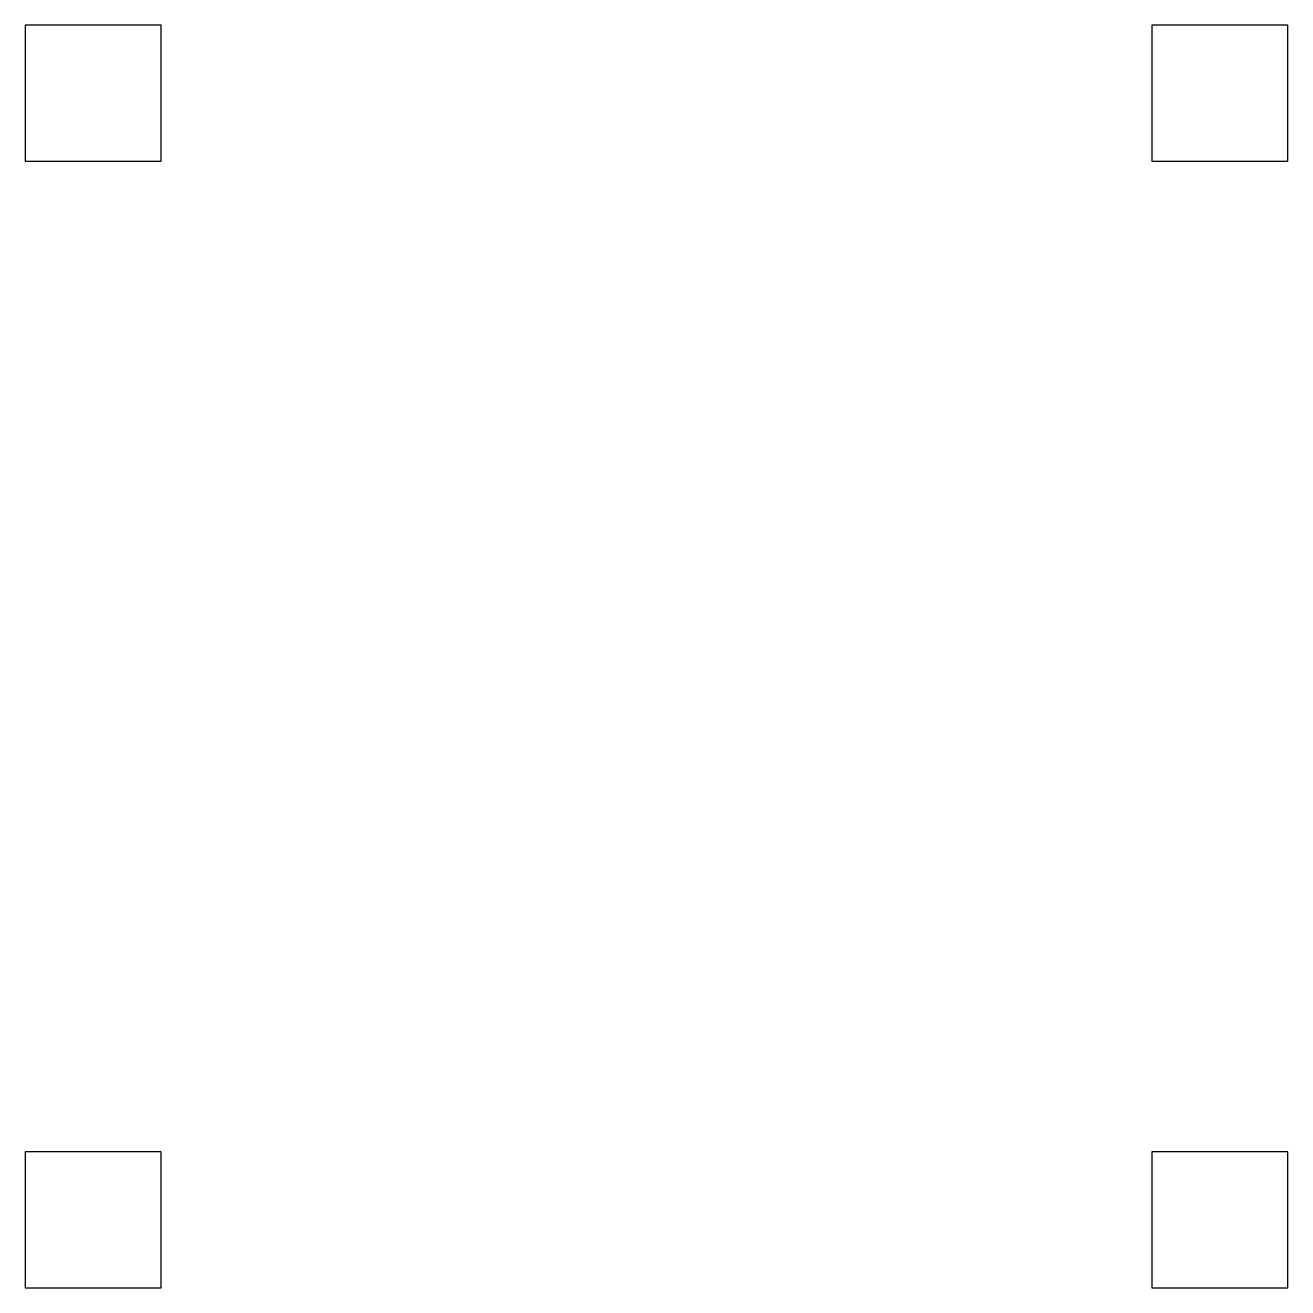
# Model space of a CAD drawing. Extents: x -2.32 to 2.32, y -1.06 to 3.58.
import ezdxf

# ---------------------------------------------------------------- set-up
doc = ezdxf.new("R2010")
doc.units = 0
doc.layers.get('0').update_dxf_attribs({"linetype": 'CONTINUOUS'})

msp = doc.modelspace()

# ---------------------------------------------------------------- linework, layer by layer
at = {"color": 7}
for points in [[(-1.824424, 3.584342), (-2.324264, 3.584342), (-2.324264, 3.084502), (-1.824424, 3.084502)], [(2.324264, 3.584342), (1.824424, 3.584342), (1.824424, 3.084502), (2.324264, 3.084502)], [(-1.824424, -0.564346), (-2.324264, -0.564346), (-2.324264, -1.064186), (-1.824424, -1.064186)], [(2.324264, -0.564346), (1.824424, -0.564346), (1.824424, -1.064186), (2.324264, -1.064186)]]:
    msp.add_lwpolyline(points, close=True, dxfattribs=at)

doc.saveas('drawing.dxf')
